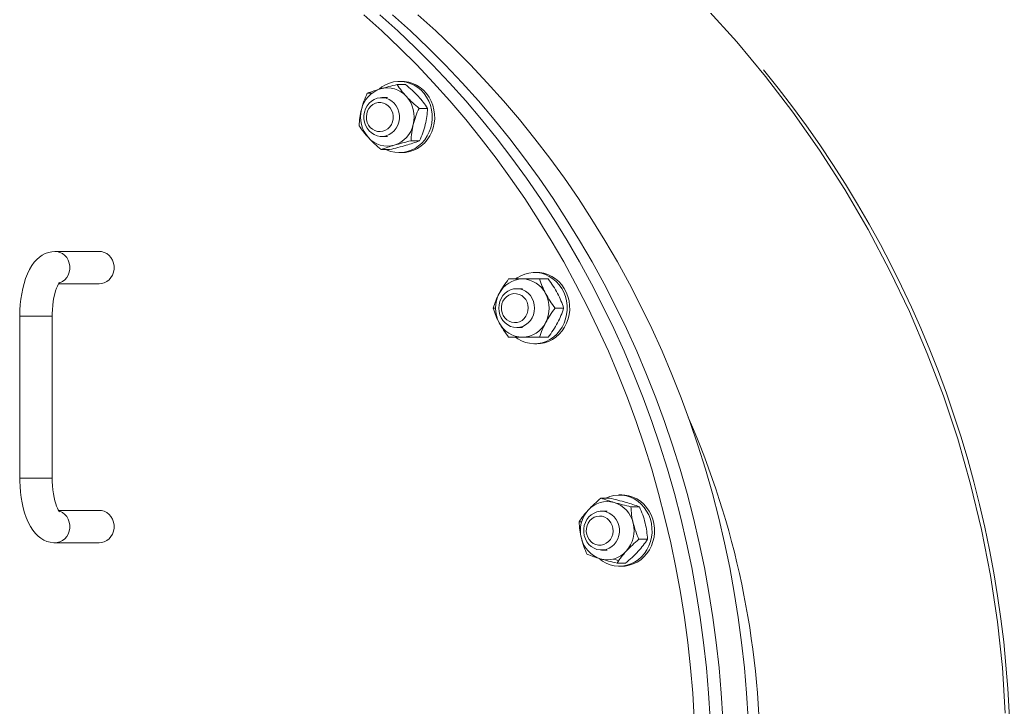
# Model space of a CAD drawing. Header units: inches. Extents: x 0 to 4731, y 0 to 1632.
# Drawn here: x 1610.29 to 1634.37, y 566.04 to 582.76 of the extents above; entities that cross this region are included whole.
import ezdxf

# ---------------------------------------------------------------- set-up
doc = ezdxf.new("R2010")
doc.units = ezdxf.units.IN
doc.header["$LTSCALE"] = 48
doc.header["$MEASUREMENT"] = 0
doc.layers.add('Equipment-AM_0', color=7, linetype='Continuous', lineweight=50)

msp = doc.modelspace()

# ---------------------------------------------------------------- linework, layer by layer
at = {"layer": 'Equipment-AM_0', "lineweight": 18}
for p, q in [((1619.671033, 581.184787), (1619.464426, 581.184787)), ((1619.580449, 581.26052), (1619.518916, 581.26052)), ((1618.850016, 580.972998), (1618.736851, 580.972998)), ((1619.226637, 580.866819), (1619.088189, 580.866819)), ((1620.203656, 580.606167), (1619.997048, 580.606167)), ((1619.088189, 579.921937), (1619.226637, 579.921937)), ((1620.008702, 579.815758), (1619.802095, 579.815758)), ((1619.281127, 579.603969), (1619.07452, 579.603969)), ((1619.518916, 579.528236), (1619.580449, 579.528236)), ((1612.221815, 577.124659), (1611.144996, 577.124659)), ((1622.86323, 576.612848), (1622.801698, 576.612848)), ((1611.231294, 576.337257), (1612.221815, 576.337257)), ((1622.175634, 576.455368), (1622.509419, 576.455368)), ((1622.376914, 576.440208), (1622.382241, 576.455368)), ((1622.509419, 576.455368), (1622.928876, 576.455368)), ((1623.135483, 576.455368), (1622.928876, 576.455368)), ((1622.509419, 576.219147), (1622.370971, 576.219147)), ((1610.289802, 575.549856), (1610.289802, 571.612848)), ((1611.077204, 575.549856), (1610.289802, 575.549856)), ((1611.077204, 571.612848), (1611.077204, 575.549856)), ((1621.857093, 575.746706), (1621.799013, 575.746706)), ((1623.512104, 575.746706), (1623.305496, 575.746706)), ((1622.509419, 575.038045), (1622.175634, 575.038045)), ((1622.370971, 575.274265), (1622.509419, 575.274265)), ((1622.928876, 575.038045), (1622.509419, 575.038045)), ((1623.135483, 575.038045), (1622.928876, 575.038045)), ((1622.801698, 574.880564), (1622.86323, 574.880564)), ((1611.077204, 571.612848), (1610.289802, 571.612848)), ((1624.926873, 571.200519), (1624.865341, 571.200519)), ((1624.627552, 571.124787), (1624.420944, 571.124787)), ((1612.221815, 570.825446), (1611.231252, 570.825446)), ((1624.573062, 570.806819), (1624.434614, 570.806819)), ((1625.355127, 570.912997), (1625.14852, 570.912997)), ((1623.950548, 570.546167), (1623.888322, 570.546167)), ((1611.144996, 570.038045), (1612.221815, 570.038045)), ((1625.55008, 570.122588), (1625.343473, 570.122588)), ((1624.434614, 569.861937), (1624.573062, 569.861937)), ((1625.017458, 569.543968), (1624.810851, 569.543968)), ((1624.865341, 569.468236), (1624.926873, 569.468236))]:
    msp.add_line(p, q, dxfattribs=at)
at = {"layer": 'Equipment-AM_0', "lineweight": 18, "flags": 128}
for points in [[(1626.988628, 583.031979), (1627.720898, 582.220777), (1628.421008, 581.379388), (1629.086926, 580.509871), (1629.735449, 579.586536), (1630.346128, 578.634914), (1630.917102, 577.657575), (1631.446508, 576.657093), (1631.921255, 575.661355), (1632.355253, 574.645295), (1632.747195, 573.611583), (1633.095772, 572.562893), (1633.408808, 571.467835), (1633.674791, 570.358846), (1633.892866, 569.239111), (1634.062179, 568.111815), (1634.180112, 567.00422), (1634.251051, 565.891986)], [(1626.688154, 565.762516), (1626.650924, 566.379598), (1626.598837, 566.99541), (1626.531929, 567.60953), (1626.450247, 568.221536), (1626.353845, 568.83101), (1626.242791, 569.437533), (1626.11716, 570.040691), (1625.977038, 570.640069), (1625.822522, 571.235258), (1625.653717, 571.825848), (1625.470739, 572.411435), (1625.273713, 572.991618), (1625.062775, 573.566), (1624.838068, 574.134186), (1624.599748, 574.695787), (1624.347977, 575.250419), (1624.082928, 575.7977), (1623.804782, 576.337257), (1623.513731, 576.868719), (1623.209973, 577.391723), (1622.893717, 577.905909), (1622.56518, 578.410925), (1622.224586, 578.906425), (1621.872169, 579.39207), (1621.508171, 579.867526), (1621.132841, 580.332468), (1620.746437, 580.786578), (1620.349223, 581.229543), (1619.941471, 581.661061), (1619.523461, 582.080836), (1619.095479, 582.488579), (1618.657819, 582.884012)], [(1627.072732, 565.762516), (1627.035502, 566.379598), (1626.983415, 566.99541), (1626.916507, 567.60953), (1626.834825, 568.221536), (1626.738423, 568.83101), (1626.627369, 569.437533), (1626.501738, 570.040691), (1626.361616, 570.640069), (1626.2071, 571.235258), (1626.038295, 571.825848), (1625.855316, 572.411435), (1625.658291, 572.991618), (1625.447352, 573.566), (1625.222646, 574.134186), (1624.984326, 574.695787), (1624.732555, 575.250419), (1624.467506, 575.7977), (1624.18936, 576.337257), (1623.898309, 576.868719), (1623.594551, 577.391723), (1623.278295, 577.905909), (1622.949757, 578.410925), (1622.609164, 578.906425), (1622.256747, 579.39207), (1621.892749, 579.867526), (1621.517419, 580.332468), (1621.131015, 580.786578), (1620.7338, 581.229543), (1620.326049, 581.661061), (1619.908039, 582.080836), (1619.480057, 582.488579), (1619.042397, 582.884012)], [(1619.350059, 582.884012), (1619.787719, 582.488579), (1620.215701, 582.080836), (1620.633711, 581.661061), (1621.041463, 581.229543), (1621.438677, 580.786578), (1621.825082, 580.332468), (1622.200411, 579.867526), (1622.564409, 579.39207), (1622.916826, 578.906425), (1623.25742, 578.410925), (1623.585957, 577.905909), (1623.902213, 577.391723), (1624.205971, 576.868719), (1624.497023, 576.337257), (1624.775168, 575.7977), (1625.040217, 575.250419), (1625.291988, 574.695787), (1625.530309, 574.134186), (1625.755015, 573.566), (1625.965953, 572.991618), (1626.162979, 572.411435), (1626.345957, 571.825848), (1626.514762, 571.235258), (1626.669278, 570.640069), (1626.8094, 570.040691), (1626.935031, 569.437533), (1627.046085, 568.83101), (1627.142487, 568.221536), (1627.224169, 567.60953), (1627.291077, 566.99541), (1627.343164, 566.379598), (1627.380394, 565.762516)], [(1619.965384, 582.884012), (1620.403044, 582.488579), (1620.831025, 582.080836), (1621.249035, 581.661061), (1621.656787, 581.229543), (1622.054002, 580.786578), (1622.440406, 580.332468), (1622.815736, 579.867526), (1623.179734, 579.39207), (1623.532151, 578.906425), (1623.872744, 578.410925), (1624.201282, 577.905909), (1624.517538, 577.391723), (1624.821296, 576.868719), (1625.112347, 576.337257), (1625.390493, 575.7977), (1625.655542, 575.250419), (1625.907313, 574.695787), (1626.145633, 574.134186), (1626.370339, 573.566), (1626.581278, 572.991618), (1626.778303, 572.411435), (1626.961281, 571.825848), (1627.130086, 571.235258), (1627.284603, 570.640069), (1627.424725, 570.040691), (1627.550356, 569.437533), (1627.66141, 568.83101), (1627.757811, 568.221536), (1627.839494, 567.60953), (1627.906402, 566.99541), (1627.958489, 566.379598), (1627.995719, 565.762516)], [(1619.192877, 579.603969), (1619.207914, 579.596849), (1619.304346, 579.560192), (1619.404301, 579.537233), (1619.506137, 579.528348), (1619.608184, 579.533682), (1619.708765, 579.55315), (1619.806229, 579.58643), (1619.898975, 579.632977), (1619.98548, 579.692026), (1620.064324, 579.762608), (1620.134213, 579.843563), (1620.193999, 579.933563), (1620.2427, 580.031129), (1620.279516, 580.13466), (1620.303843, 580.242455), (1620.315282, 580.352745), (1620.313645, 580.463719), (1620.298958, 580.573554), (1620.271463, 580.680446), (1620.231611, 580.782642), (1620.180056, 580.878462), (1620.117646, 580.966334), (1620.045405, 581.044814), (1619.964518, 581.112614), (1619.876315, 581.168621), (1619.782244, 581.211915), (1619.683848, 581.241784), (1619.582745, 581.25774), (1619.480593, 581.259519), (1619.379071, 581.247092), (1619.279844, 581.220664), (1619.184544, 581.180668), (1619.094734, 581.127761), (1619.023559, 581.073061)], [(1619.580449, 579.528236), (1619.669717, 579.533682), (1619.770297, 579.55315), (1619.867761, 579.58643), (1619.960507, 579.632977), (1620.047012, 579.692026), (1620.125857, 579.762608), (1620.195746, 579.843563), (1620.255531, 579.933563), (1620.304232, 580.031129), (1620.341049, 580.13466), (1620.365376, 580.242455), (1620.376815, 580.352745), (1620.375177, 580.463719), (1620.36049, 580.573554), (1620.332995, 580.680446), (1620.293143, 580.782642), (1620.241589, 580.878462), (1620.179179, 580.966334), (1620.106937, 581.044814), (1620.026051, 581.112614), (1619.937848, 581.168621), (1619.843776, 581.211915), (1619.745381, 581.241784), (1619.644277, 581.25774), (1619.580449, 581.26052)], [(1618.780679, 580.060312), (1618.731953, 580.123397), (1618.69405, 580.194716), (1618.668123, 580.272101), (1618.65496, 580.353202), (1618.65496, 580.435554), (1618.668123, 580.516655), (1618.69405, 580.59404), (1618.731953, 580.665359), (1618.780679, 580.728444), (1618.83875, 580.781379), (1618.904399, 580.822555), (1618.975633, 580.850721), (1619.050286, 580.865021), (1619.126092, 580.865021), (1619.200745, 580.850721), (1619.271979, 580.822555), (1619.337628, 580.781379), (1619.395699, 580.728444), (1619.444425, 580.665359), (1619.482328, 580.59404), (1619.508255, 580.516655), (1619.521418, 580.435554), (1619.521418, 580.353202), (1619.508255, 580.272101), (1619.482328, 580.194716), (1619.444425, 580.123397), (1619.395699, 580.060312), (1619.337628, 580.007377), (1619.271979, 579.966201), (1619.200745, 579.938035), (1619.126092, 579.923735), (1619.050286, 579.923735), (1618.975633, 579.938035), (1618.904399, 579.966201), (1618.83875, 580.007377), (1618.780679, 580.060312)], [(1618.811407, 580.143828), (1618.862554, 580.098522), (1618.92105, 580.065328), (1618.984498, 580.045605), (1619.050302, 580.040161), (1619.115768, 580.049219), (1619.178216, 580.072407), (1619.235088, 580.108777), (1619.284057, 580.15684), (1619.323118, 580.214627), (1619.350671, 580.279774), (1619.365589, 580.349612), (1619.367261, 580.421283), (1619.355618, 580.491853), (1619.331138, 580.558432), (1619.294821, 580.618294), (1619.248156, 580.66899), (1619.193052, 580.708443), (1619.131766, 580.735037), (1619.066806, 580.747686), (1619.000833, 580.745869), (1618.936546, 580.729663), (1618.876578, 580.69973), (1618.823385, 580.657296), (1618.779143, 580.604098), (1618.745664, 580.542314), (1618.724319, 580.474474), (1618.715981, 580.403354), (1618.720992, 580.331867), (1618.739147, 580.262939), (1618.769703, 580.199392), (1618.811407, 580.143828)], [(1611.144996, 577.124659), (1611.066243, 577.119238), (1610.984991, 577.102034), (1610.907786, 577.074039), (1610.834849, 577.036017), (1610.766061, 576.988319), (1610.701033, 576.93072), (1610.63928, 576.86235), (1610.58055, 576.78192), (1610.525252, 576.688602), (1610.474614, 576.583337), (1610.430096, 576.469243), (1610.39226, 576.349332), (1610.360817, 576.224983), (1610.335402, 576.097015), (1610.315737, 575.966091), (1610.301647, 575.832885), (1610.293029, 575.698125), (1610.289861, 575.569854), (1610.289802, 575.549856)], [(1611.241858, 576.35158), (1611.263527, 576.358911), (1611.326198, 576.390003), (1611.38232, 576.433419), (1611.429865, 576.487588), (1611.467114, 576.550554), (1611.49272, 576.62004), (1611.505759, 576.693534), (1611.505759, 576.768382), (1611.49272, 576.841876), (1611.467114, 576.911362), (1611.429865, 576.974328), (1611.38232, 577.028497), (1611.326198, 577.071913), (1611.263527, 577.103006), (1611.196572, 577.120652), (1611.144646, 577.124659)], [(1612.221815, 576.337257), (1612.27339, 576.341265), (1612.340345, 576.358911), (1612.403016, 576.390003), (1612.459138, 576.433419), (1612.506683, 576.487588), (1612.543932, 576.550554), (1612.569538, 576.62004), (1612.582577, 576.693534), (1612.582577, 576.768382), (1612.569538, 576.841876), (1612.543932, 576.911362), (1612.506683, 576.974328), (1612.459138, 577.028497), (1612.403016, 577.071913), (1612.340345, 577.103006), (1612.27339, 577.120652), (1612.221815, 577.124659)], [(1622.348672, 575.033972), (1622.395699, 575.001276), (1622.486778, 574.950994), (1622.583028, 574.913778), (1622.682868, 574.890238), (1622.78466, 574.880762), (1622.886732, 574.885505), (1622.987407, 574.904388), (1623.085033, 574.937102), (1623.178006, 574.98311), (1623.264801, 575.041656), (1623.343991, 575.111779), (1623.414277, 575.192328), (1623.474505, 575.281979), (1623.523685, 575.379261), (1623.56101, 575.482577), (1623.585867, 575.59023), (1623.597848, 575.700452), (1623.596756, 575.811433), (1623.58261, 575.921352), (1623.555641, 576.028403), (1623.516292, 576.130828), (1623.46521, 576.226946), (1623.403232, 576.315179), (1623.331378, 576.394077), (1623.250826, 576.462346), (1623.1629, 576.518864), (1623.069042, 576.562703), (1622.970795, 576.593143), (1622.869772, 576.609685), (1622.76763, 576.612057), (1622.666048, 576.60022), (1622.566693, 576.574368), (1622.471197, 576.534926), (1622.381128, 576.482541), (1622.34329, 576.455368)], [(1622.86323, 574.880564), (1622.948264, 574.885505), (1623.048939, 574.904388), (1623.146565, 574.937102), (1623.239539, 574.98311), (1623.326333, 575.041656), (1623.405524, 575.111779), (1623.47581, 575.192328), (1623.536037, 575.281979), (1623.585217, 575.379261), (1623.622542, 575.482577), (1623.647399, 575.59023), (1623.65938, 575.700452), (1623.658289, 575.811433), (1623.644142, 575.921352), (1623.617173, 576.028403), (1623.577824, 576.130828), (1623.526742, 576.226946), (1623.464765, 576.315179), (1623.39291, 576.394077), (1623.312359, 576.462346), (1623.224432, 576.518864), (1623.130575, 576.562703), (1623.032328, 576.593143), (1622.931304, 576.609685), (1622.86323, 576.612848)], [(1611.077204, 575.549856), (1611.077787, 575.605217), (1611.082161, 575.710743), (1611.090707, 575.813768), (1611.103166, 575.912486), (1611.119131, 576.005177), (1611.138023, 576.090179), (1611.159065, 576.165924), (1611.18125, 576.230992), (1611.203303, 576.284205), (1611.223669, 576.324755), (1611.240523, 576.352387), (1611.251844, 576.367578), (1611.255221, 576.37133)], [(1621.99435, 575.510486), (1621.962313, 575.585122), (1621.942693, 575.664668), (1621.936087, 575.746706), (1621.942693, 575.828745), (1621.962313, 575.90829), (1621.99435, 575.982927), (1622.03783, 576.050385), (1622.091433, 576.108617), (1622.153529, 576.155852), (1622.222232, 576.190655), (1622.295454, 576.21197), (1622.370971, 576.219147), (1622.446488, 576.21197), (1622.51971, 576.190655), (1622.588413, 576.155852), (1622.650509, 576.108617), (1622.704111, 576.050385), (1622.747592, 575.982927), (1622.779628, 575.90829), (1622.799248, 575.828745), (1622.805855, 575.746706), (1622.799248, 575.664668), (1622.779628, 575.585122), (1622.747592, 575.510486), (1622.704111, 575.443027), (1622.650509, 575.384795), (1622.588413, 575.33756), (1622.51971, 575.302757), (1622.446488, 575.281443), (1622.370971, 575.274265), (1622.295454, 575.281443), (1622.222232, 575.302757), (1622.153529, 575.33756), (1622.091433, 575.384795), (1622.03783, 575.443027), (1621.99435, 575.510486)], [(1622.042356, 575.569541), (1622.080966, 575.511397), (1622.12956, 575.462887), (1622.186147, 575.425996), (1622.248412, 575.402236), (1622.313806, 575.392578), (1622.37965, 575.397418), (1622.443249, 575.416558), (1622.502, 575.449214), (1622.553498, 575.49405), (1622.595633, 575.549229), (1622.626681, 575.612493), (1622.645371, 575.681252), (1622.650938, 575.752691), (1622.643154, 575.823884), (1622.622336, 575.891918), (1622.589339, 575.954007), (1622.545512, 576.007609), (1622.49265, 576.05053), (1622.432918, 576.081012), (1622.368759, 576.097807), (1622.302802, 576.100228), (1622.237747, 576.088177), (1622.176256, 576.062145), (1622.120847, 576.023199), (1622.07379, 575.972934), (1622.037009, 575.913406), (1622.012012, 575.847055), (1621.999821, 575.776594), (1622.000935, 575.70491), (1622.01531, 575.634938), (1622.042356, 575.569541)], [(1610.289802, 571.612848), (1610.290561, 571.540883), (1610.296106, 571.405868), (1610.307033, 571.272275), (1610.323366, 571.140916), (1610.345177, 571.0125), (1610.372617, 570.88765), (1610.405972, 570.766878), (1610.445739, 570.650585), (1610.492735, 570.539128), (1610.548155, 570.433071), (1610.606257, 570.343492), (1610.668548, 570.266103), (1610.73406, 570.201065), (1610.80269, 570.147441), (1610.874535, 570.104515), (1610.94947, 570.072077), (1611.027015, 570.050264), (1611.113672, 570.0389), (1611.144996, 570.038045)], [(1611.254876, 570.791589), (1611.255425, 570.791135), (1611.250125, 570.797217), (1611.238622, 570.813153), (1611.222634, 570.839822), (1611.203607, 570.877836), (1611.182884, 570.927405), (1611.161722, 570.98828), (1611.14126, 571.059777), (1611.122493, 571.140845), (1611.106251, 571.230157), (1611.093191, 571.326198), (1611.083811, 571.427328), (1611.078454, 571.531829), (1611.077204, 571.612848)], [(1624.373636, 569.652568), (1624.455681, 569.591314), (1624.546512, 569.540505), (1624.642577, 569.502731), (1624.742301, 569.478612), (1624.844044, 569.468545), (1624.946138, 569.472695), (1625.046905, 569.490994), (1625.14469, 569.523141), (1625.237888, 569.568608), (1625.32497, 569.62665), (1625.404504, 569.696312), (1625.475185, 569.776452), (1625.535853, 569.865752), (1625.58551, 569.962748), (1625.623343, 570.065845), (1625.648729, 570.173352), (1625.661252, 570.283503), (1625.660706, 570.394489), (1625.6471, 570.504488), (1625.620658, 570.611694), (1625.581814, 570.714346), (1625.531205, 570.81076), (1625.469662, 570.899351), (1625.398197, 570.978665), (1625.317982, 571.0474), (1625.230335, 571.104428), (1625.136695, 571.148811), (1625.038599, 571.179821), (1624.937658, 571.196949), (1624.835529, 571.199914), (1624.733891, 571.188666), (1624.63441, 571.163391), (1624.539302, 571.124787)], [(1624.926873, 569.468236), (1625.00767, 569.472695), (1625.108437, 569.490994), (1625.206222, 569.523141), (1625.299421, 569.568608), (1625.386502, 569.62665), (1625.466036, 569.696312), (1625.536717, 569.776452), (1625.597385, 569.865752), (1625.647043, 569.962748), (1625.684875, 570.065845), (1625.710261, 570.173352), (1625.722784, 570.283503), (1625.722239, 570.394489), (1625.708633, 570.504488), (1625.682191, 570.611694), (1625.643346, 570.714346), (1625.592737, 570.81076), (1625.531195, 570.899351), (1625.459729, 570.978665), (1625.379515, 571.0474), (1625.291867, 571.104428), (1625.198227, 571.148811), (1625.100131, 571.179821), (1624.99919, 571.196949), (1624.926873, 571.200519)], [(1611.241982, 570.811086), (1611.263527, 570.803793), (1611.326198, 570.7727), (1611.38232, 570.729285), (1611.429865, 570.675115), (1611.467114, 570.61215), (1611.49272, 570.542664), (1611.505759, 570.469169), (1611.505759, 570.394322), (1611.49272, 570.320827), (1611.467114, 570.251341), (1611.429865, 570.188376), (1611.38232, 570.134206), (1611.326198, 570.090791), (1611.263527, 570.059698), (1611.196572, 570.042052), (1611.144783, 570.038045)], [(1612.221815, 570.825446), (1612.27339, 570.821439), (1612.340345, 570.803793), (1612.403016, 570.7727), (1612.459138, 570.729285), (1612.506683, 570.675115), (1612.543932, 570.61215), (1612.569538, 570.542664), (1612.582577, 570.469169), (1612.582577, 570.394322), (1612.569538, 570.320827), (1612.543932, 570.251341), (1612.506683, 570.188376), (1612.459138, 570.134206), (1612.403016, 570.090791), (1612.340345, 570.059698), (1612.27339, 570.042052), (1612.221815, 570.038045)], [(1624.014548, 570.212101), (1624.001384, 570.293202), (1624.001384, 570.375554), (1624.014548, 570.456654), (1624.040475, 570.53404), (1624.078377, 570.605359), (1624.127104, 570.668444), (1624.185174, 570.721379), (1624.250824, 570.762555), (1624.322057, 570.790721), (1624.396711, 570.805021), (1624.472516, 570.805021), (1624.54717, 570.790721), (1624.618404, 570.762555), (1624.684053, 570.721379), (1624.742123, 570.668444), (1624.79085, 570.605359), (1624.828753, 570.53404), (1624.85468, 570.456654), (1624.867843, 570.375554), (1624.867843, 570.293202), (1624.85468, 570.212101), (1624.828753, 570.134715), (1624.79085, 570.063397), (1624.742123, 570.000311), (1624.684053, 569.947377), (1624.618404, 569.906201), (1624.54717, 569.878035), (1624.472516, 569.863734), (1624.396711, 569.863734), (1624.322057, 569.878035), (1624.250824, 569.906201), (1624.185174, 569.947377), (1624.127104, 570.000311), (1624.078377, 570.063397), (1624.040475, 570.134715), (1624.014548, 570.212101)], [(1624.073415, 570.24267), (1624.096857, 570.175651), (1624.132238, 570.115131), (1624.178108, 570.063587), (1624.232591, 570.023129), (1624.293455, 569.995413), (1624.358208, 569.981575), (1624.424201, 569.98218), (1624.48873, 569.997205), (1624.549155, 570.026033), (1624.603, 570.067485), (1624.648063, 570.119864), (1624.682498, 570.181025), (1624.704895, 570.248464), (1624.714337, 570.31942), (1624.710438, 570.390989), (1624.693357, 570.46024), (1624.663794, 570.524339), (1624.622959, 570.58066), (1624.572524, 570.626898), (1624.514553, 570.661161), (1624.45142, 570.682045), (1624.38571, 570.688696), (1624.320112, 570.68084), (1624.257313, 570.658801), (1624.199884, 570.623479), (1624.150174, 570.576322), (1624.110221, 570.51926), (1624.081658, 570.454628), (1624.065657, 570.385073), (1624.062871, 570.313443), (1624.073415, 570.24267)], [(1624.717142, 569.643653), (1624.787955, 569.622341), (1624.851025, 569.602027)]]:
    msp.add_lwpolyline(points, dxfattribs=at)
at = {"layer": 'Equipment-AM_0', "lineweight": 18}
for centre, radius, start, end in [((1607.796095, 564.731961), 26.574067, 0.0997003, 39.2488846), ((1619.262625, 580.427505), 0.682831, 107.4552256, 167.2853381), ((1620.329553, 576.685074), 4.574165, 106.1425977, 110.3769575), ((1621.363257, 573.059852), 8.343867, 103.1541693, 106.039815), ((1619.226338, 580.483854), 0.618445, 41.7266186, 105.8139467), ((1621.234825, 582.321352), 2.103828, 212.6997545, 222.6682715), ((1617.643261, 578.708148), 3.200876, 43.1062542, 50.6907596), ((1620.781473, 580.024569), 2.253885, 155.1150619, 165.7913565), ((1622.046985, 583.10649), 3.233242, 223.1442714, 230.6527423), ((1619.129433, 580.394653), 0.750141, 345.8255666, 41.8851776), ((1618.441822, 579.476219), 2.093046, 32.6740122, 42.6940137), ((1620.51033, 580.111814), 1.969705, 166.315639, 177.9408372), ((1619.323841, 580.394103), 0.750141, 165.8255666, 221.8851776), ((1622.050056, 579.654762), 2.262744, 155.1360228, 165.7703956), ((1618.236277, 580.676796), 1.968646, 346.3125026, 357.9439737), ((1620.312297, 581.319154), 2.103828, 212.6997545, 222.6682715), ((1619.190649, 580.361251), 0.682831, 287.4552256, 347.2853381), ((1621.769474, 579.74513), 1.968646, 166.3125026, 177.9439737), ((1617.955695, 580.767164), 2.262744, 335.1360228, 345.7703956), ((1619.226936, 580.304902), 0.618445, 221.7266186, 285.8139467), ((1621.124457, 582.104292), 3.233242, 223.1442714, 230.6527423), ((1620.657715, 575.344858), 4.543846, 106.128464, 110.3910912), ((1617.400149, 587.66035), 8.27305, 283.141816, 286.0521683), ((1621.683073, 571.759377), 8.27305, 103.141816, 106.0521683), ((1618.425507, 584.074869), 4.543846, 286.128464, 290.3910912), ((1622.520508, 575.81017), 0.645293, 90.9846433, 153.2080903), ((1624.199365, 574.882635), 2.563002, 142.1476105, 151.6158428), ((1622.49833, 575.81017), 0.645293, 26.7919097, 89.0153567), ((1624.816059, 577.023143), 1.970744, 196.7443749, 207.8979163), ((1621.066724, 574.853261), 2.616584, 28.481316, 37.7552307), ((1623.671045, 575.185151), 1.954443, 152.0554216, 163.3022873), ((1622.617746, 575.746706), 0.760807, 152.2425059, 207.7574941), ((1625.392183, 577.360508), 2.637919, 208.5189012, 217.7176455), ((1622.401092, 575.746706), 0.760807, 332.2425059, 27.7574941), ((1621.62872, 575.180491), 1.966655, 16.732744, 27.9095471), ((1623.686197, 576.314482), 1.970744, 196.7443749, 207.8979163), ((1625.340913, 574.16635), 2.576906, 142.1732127, 151.5902406), ((1621.637595, 576.309278), 1.957108, 332.0631031, 343.2946058), ((1622.520508, 575.683242), 0.645293, 206.7919097, 269.0153567), ((1624.262321, 576.651846), 2.637919, 208.5189012, 217.7176455), ((1622.49833, 575.683242), 0.645293, 270.9846433, 333.2080903), ((1624.803384, 574.475473), 1.957108, 152.0631031, 163.2946058), ((1621.100066, 576.6184), 2.576906, 322.1732127, 331.5902406), ((1607.611792, 564.779061), 20.673025, 359.9976196, 23.7250764), ((1626.397881, 568.70247), 3.126643, 129.2190687, 136.9839176), ((1624.573361, 570.423854), 0.618445, 74.1860533, 138.2733814), ((1626.013646, 575.41271), 4.574165, 249.6230425, 253.8574023), ((1622.728721, 562.999852), 8.343867, 73.960185, 76.8458307), ((1627.047351, 579.037932), 8.343867, 253.960185, 256.8458307), ((1624.537074, 570.367504), 0.682831, 12.7146619, 72.5447744), ((1623.762425, 566.625074), 4.574165, 69.6230425, 73.8574023), ((1625.648658, 569.417375), 2.091161, 137.3014589, 147.3305152), ((1624.670265, 570.334653), 0.750141, 138.1148224, 194.1744334), ((1627.137655, 570.986634), 1.990498, 182.1200878, 193.623436), ((1623.272666, 569.951134), 2.293867, 14.3019506, 24.791631), ((1625.877457, 570.619804), 1.990498, 182.1200878, 193.623436), ((1624.475858, 570.334102), 0.750141, 318.1148224, 14.1744334), ((1627.438824, 571.089027), 2.307488, 194.3329961, 204.7605855), ((1623.559301, 570.048724), 1.992149, 2.1248708, 13.618653), ((1624.609049, 570.301251), 0.682831, 192.7146619, 252.5447744), ((1626.178626, 570.722197), 2.307488, 194.3329961, 204.7605855), ((1627.33487, 567.684819), 3.147758, 129.2451513, 136.957835), ((1623.784177, 571.255681), 2.09817, 317.3182518, 327.3137223), ((1625.666471, 574.014869), 4.543846, 249.6089088, 253.871536), ((1624.572762, 570.244901), 0.618445, 254.1860533, 318.2733814), ((1626.576755, 568.410876), 2.09817, 137.3182518, 147.3137223), ((1623.026061, 571.981738), 3.147758, 309.2451513, 316.957835), ((1626.691829, 577.600349), 8.27305, 253.9478317, 256.858184)]:
    msp.add_arc(centre, radius, start, end, dxfattribs=at)

doc.saveas('drawing.dxf')
